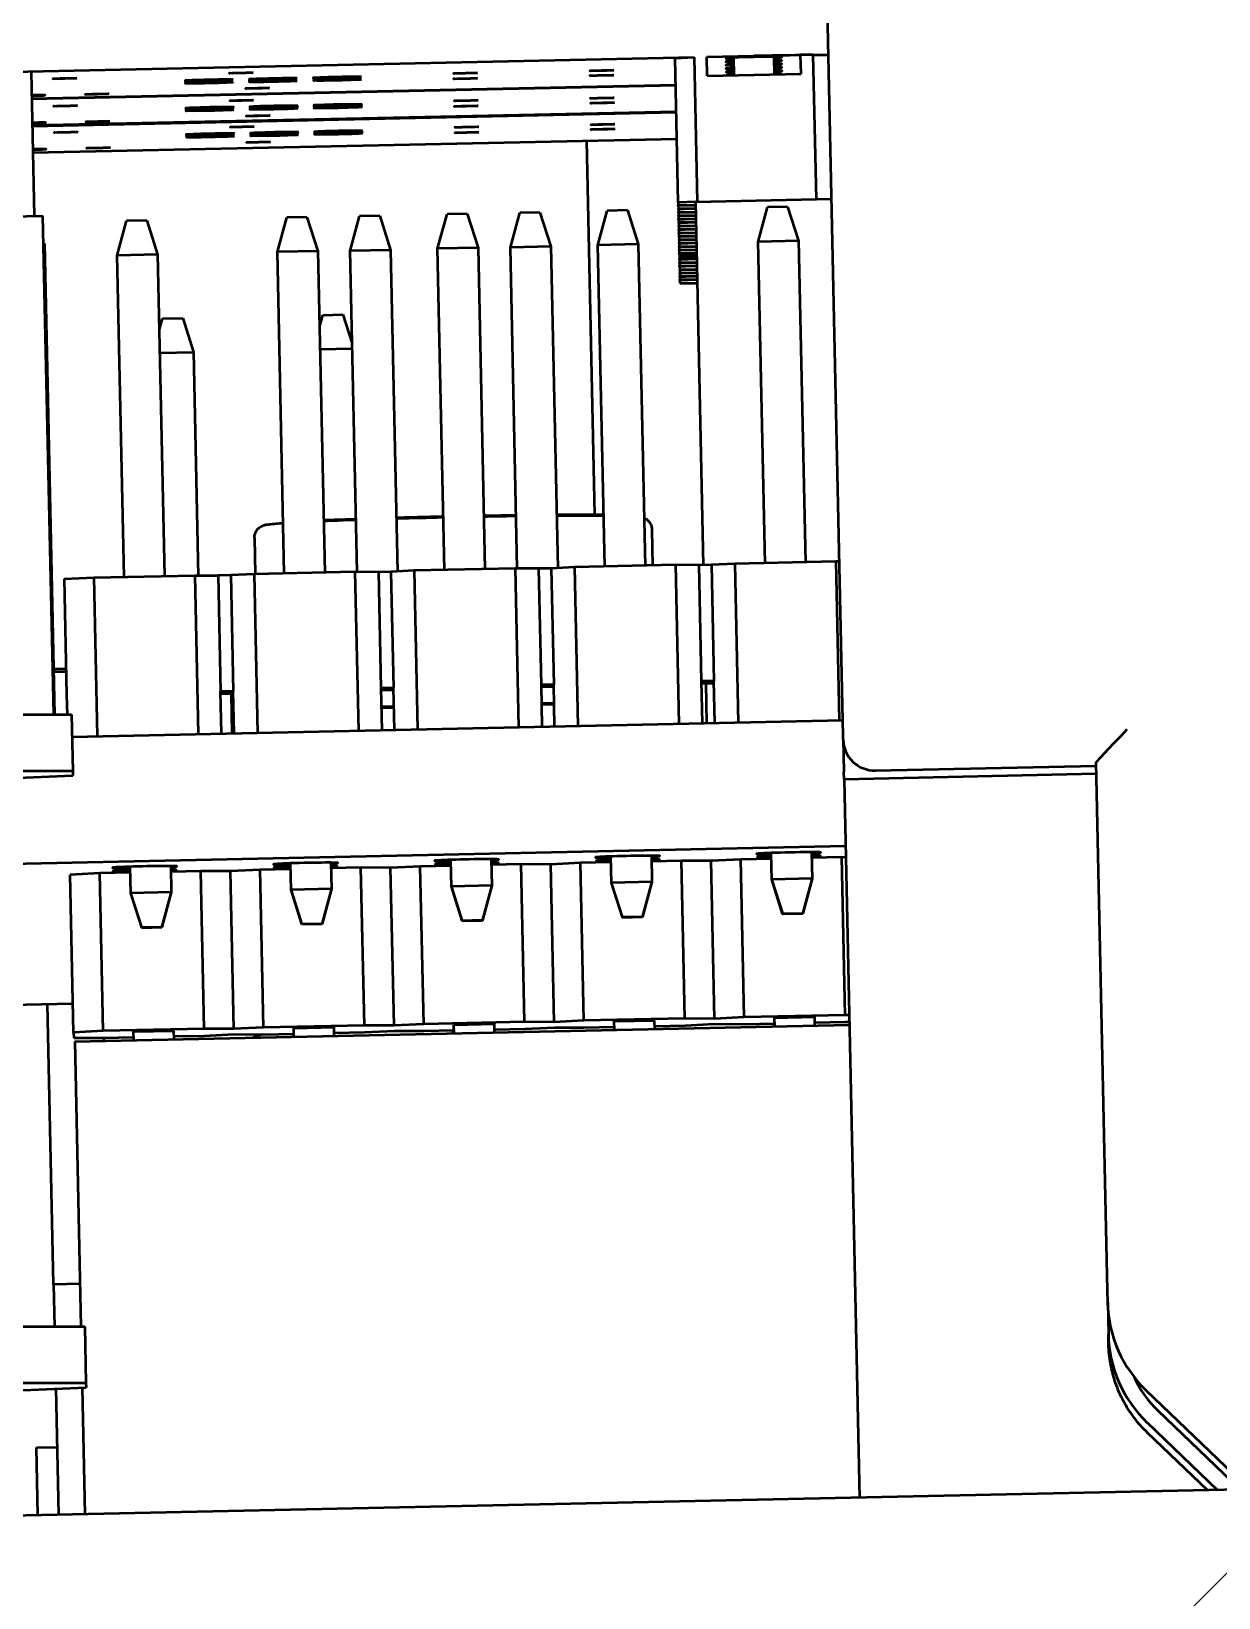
# Model space of a CAD drawing. Header units: millimetres. Extents: x 0 to 2625, y 0 to 1856.
# Drawn here: x 1554.47 to 1573.29, y 1292.39 to 1317.21 of the extents above; entities that cross this region are included whole.
import ezdxf

# ---------------------------------------------------------------- set-up
doc = ezdxf.new("R2010")
doc.units = ezdxf.units.MM
doc.header["$LTSCALE"] = 6.25
for name, color, linetype, lineweight in [('Hatch (ISO)', 7, 'Continuous', 18), ('Symbol (ISO)', 7, 'Continuous', 25), ('Visible (ISO)', 7, 'Continuous', 50)]:
    doc.layers.add(name, color=color, linetype=linetype, lineweight=lineweight)
doc.styles.add('Note Text (ISO)', font='tahoma.ttf')
doc.dimstyles.new('Default - Method 1b (ISO)$7', dxfattribs={"dimscale": 6.25, "dimtxt": 3.5, "dimasz": 2.5, "dimexe": 3.175, "dimexo": 0, "dimgap": 0.762, "dimtad": 1, "dimtoh": 1, "dimrnd": 1e-08, "dimtxsty": 'Note Text (ISO)', "dimcen": 0.09, "dimdle": 10, "dimclrd": 256, "dimclre": 256, "dimclrt": 256, "dimazin": 2, "dimtfac": 1, "dimtmove": 0, "dimatfit": 3, "dimfxl": 1, "dimtolj": 1, "dimlwd": -1, "dimlwe": -1, "dimarcsym": 0})

msp = doc.modelspace()

# ---------------------------------------------------------------- hatches: boundary and pattern name
at = {"layer": 'Hatch (ISO)'}
h = msp.add_hatch(dxfattribs=at)
h.set_pattern_fill('ANSI31', color=256, scale=158.75, style=0)
h.set_pattern_definition([(45, (0, 0), (-14.03165, 14.03165), [])])
h.paths.add_polyline_path([(2169.17, 1286.87), (2168.741, 1306.87), (1528.888, 1293.147), (1529.317, 1273.147)])

# ---------------------------------------------------------------- linework, layer by layer
at = {"layer": 'Visible (ISO)'}
for p, q in [((1567.337, 1306.041), (1567.016, 1321.034)), ((1554.168, 1316.567), (1564.976, 1316.799)), ((1564.676, 1316.786), (1564.976, 1316.799)), ((1564.725, 1314.497), (1564.676, 1316.786)), ((1564.976, 1316.799), (1565.025, 1314.51)), ((1565.176, 1316.803), (1565.921, 1316.819)), ((1565.182, 1316.503), (1565.176, 1316.803)), ((1565.601, 1316.792), (1565.607, 1316.512)), ((1565.601, 1316.792), (1565.613, 1316.792)), ((1566.229, 1316.805), (1566.241, 1316.805)), ((1566.241, 1316.805), (1566.247, 1316.526)), ((1566.865, 1316.839), (1566.665, 1316.835)), ((1566.672, 1316.535), (1566.665, 1316.835)), ((1566.914, 1314.55), (1566.865, 1316.839)), ((1566.865, 1316.839), (1567.106, 1316.839)), ((1554.468, 1316.567), (1554.517, 1314.284)), ((1565.182, 1316.503), (1566.672, 1316.535)), ((1554.477, 1316.138), (1564.685, 1316.356)), ((1564.685, 1316.356), (1554.477, 1316.138)), ((1554.486, 1315.72), (1564.694, 1315.939)), ((1564.694, 1315.921), (1554.487, 1315.702)), ((1564.703, 1315.503), (1554.496, 1315.284)), ((1563.27, 1315.472), (1563.397, 1309.549)), ((1565.002, 1314.509), (1564.725, 1314.497)), ((1564.725, 1314.497), (1564.726, 1314.455)), ((1565.002, 1314.509), (1567.155, 1314.556)), ((1565.126, 1308.753), (1565.002, 1314.509)), ((1552.153, 1314.233), (1554.652, 1314.287)), ((1554.652, 1314.287), (1554.822, 1306.384)), ((1558.373, 1313.713), (1558.521, 1314.258)), ((1558.841, 1314.265), (1558.521, 1314.258)), ((1558.841, 1314.265), (1559.013, 1313.726)), ((1559.526, 1313.73), (1559.674, 1314.28)), ((1559.994, 1314.287), (1559.674, 1314.28)), ((1559.994, 1314.287), (1560.165, 1313.744)), ((1560.912, 1313.767), (1561.061, 1314.313)), ((1561.38, 1314.32), (1561.061, 1314.313)), ((1561.38, 1314.32), (1561.552, 1313.781)), ((1562.065, 1313.785), (1562.213, 1314.335)), ((1562.533, 1314.341), (1562.213, 1314.335)), ((1562.533, 1314.341), (1562.705, 1313.798)), ((1563.452, 1313.822), (1563.6, 1314.367)), ((1563.92, 1314.374), (1563.6, 1314.367)), ((1563.92, 1314.374), (1564.091, 1313.835)), ((1564.726, 1314.442), (1564.726, 1314.455)), ((1564.726, 1314.455), (1565.004, 1314.455)), ((1565.004, 1314.454), (1564.726, 1314.442)), ((1564.726, 1314.442), (1564.727, 1314.401)), ((1564.727, 1314.388), (1564.727, 1314.401)), ((1564.727, 1314.401), (1565.005, 1314.401)), ((1565.005, 1314.4), (1564.727, 1314.388)), ((1564.727, 1314.388), (1564.728, 1314.346)), ((1564.729, 1314.333), (1564.728, 1314.346)), ((1564.728, 1314.346), (1565.006, 1314.346)), ((1565.006, 1314.345), (1564.729, 1314.333)), ((1564.729, 1314.333), (1564.729, 1314.292)), ((1564.73, 1314.279), (1564.729, 1314.292)), ((1564.729, 1314.292), (1565.007, 1314.292)), ((1565.007, 1314.291), (1564.73, 1314.279)), ((1564.73, 1314.279), (1564.731, 1314.237)), ((1565.991, 1313.876), (1566.139, 1314.422)), ((1566.459, 1314.428), (1566.139, 1314.422)), ((1566.459, 1314.428), (1566.631, 1313.89)), ((1555.833, 1313.658), (1555.982, 1314.204)), ((1556.302, 1314.211), (1555.982, 1314.204)), ((1556.302, 1314.211), (1556.473, 1313.672)), ((1564.731, 1314.224), (1564.731, 1314.237)), ((1564.731, 1314.237), (1565.008, 1314.237)), ((1565.008, 1314.236), (1564.731, 1314.224)), ((1564.731, 1314.224), (1564.732, 1314.183)), ((1564.732, 1314.17), (1564.732, 1314.183)), ((1564.732, 1314.183), (1565.009, 1314.183)), ((1565.009, 1314.182), (1564.732, 1314.17)), ((1564.732, 1314.17), (1564.733, 1314.128)), ((1564.733, 1314.116), (1564.733, 1314.128)), ((1564.733, 1314.128), (1565.011, 1314.128)), ((1565.011, 1314.127), (1564.733, 1314.116)), ((1564.733, 1314.116), (1564.734, 1314.074)), ((1564.734, 1314.061), (1564.734, 1314.074)), ((1564.734, 1314.074), (1565.012, 1314.074)), ((1565.012, 1314.073), (1564.734, 1314.061)), ((1564.734, 1314.061), (1564.735, 1314.019)), ((1564.736, 1314.007), (1564.735, 1314.019)), ((1564.735, 1314.019), (1565.013, 1314.019)), ((1565.013, 1314.019), (1564.736, 1314.007)), ((1564.736, 1314.007), (1564.736, 1313.965)), ((1554.662, 1313.849), (1554.682, 1313.85)), ((1554.682, 1313.85), (1554.842, 1306.384)), ((1560.165, 1313.744), (1559.526, 1313.73)), ((1560.165, 1313.744), (1560.275, 1308.651)), ((1561.552, 1313.781), (1560.912, 1313.767)), ((1561.021, 1308.675), (1560.912, 1313.767)), ((1561.552, 1313.781), (1561.661, 1308.689)), ((1562.705, 1313.798), (1562.065, 1313.785)), ((1562.174, 1308.699), (1562.065, 1313.785)), ((1562.705, 1313.798), (1562.814, 1308.706)), ((1564.091, 1313.835), (1563.452, 1313.822)), ((1563.561, 1308.73), (1563.452, 1313.822)), ((1564.091, 1313.835), (1564.201, 1308.743)), ((1564.737, 1313.952), (1564.736, 1313.965)), ((1564.736, 1313.965), (1565.014, 1313.965)), ((1565.014, 1313.964), (1564.737, 1313.952)), ((1564.737, 1313.952), (1564.738, 1313.911)), ((1564.738, 1313.898), (1564.738, 1313.911)), ((1564.738, 1313.911), (1565.015, 1313.911)), ((1565.015, 1313.91), (1564.738, 1313.898)), ((1564.738, 1313.898), (1564.739, 1313.856)), ((1564.739, 1313.843), (1564.739, 1313.856)), ((1564.739, 1313.856), (1565.016, 1313.856)), ((1565.016, 1313.855), (1564.739, 1313.843)), ((1564.739, 1313.843), (1564.74, 1313.802)), ((1564.74, 1313.789), (1564.74, 1313.802)), ((1564.74, 1313.802), (1565.018, 1313.802)), ((1565.018, 1313.801), (1564.74, 1313.789)), ((1564.74, 1313.789), (1564.741, 1313.747)), ((1564.741, 1313.734), (1564.741, 1313.747)), ((1564.741, 1313.747), (1565.019, 1313.747)), ((1565.019, 1313.746), (1564.741, 1313.734)), ((1566.631, 1313.89), (1565.991, 1313.876)), ((1566.1, 1308.784), (1565.991, 1313.876)), ((1566.631, 1313.89), (1566.74, 1308.798)), ((1556.473, 1313.672), (1555.833, 1313.658)), ((1555.943, 1308.566), (1555.833, 1313.658)), ((1556.473, 1313.672), (1556.582, 1308.58)), ((1559.013, 1313.726), (1558.373, 1313.713)), ((1558.482, 1308.621), (1558.373, 1313.713)), ((1559.013, 1313.726), (1559.122, 1308.634)), ((1559.635, 1308.645), (1559.526, 1313.73)), ((1564.741, 1313.734), (1564.742, 1313.693)), ((1564.743, 1313.68), (1564.742, 1313.693)), ((1564.742, 1313.693), (1565.02, 1313.693)), ((1565.02, 1313.692), (1564.743, 1313.68)), ((1564.743, 1313.68), (1564.743, 1313.638)), ((1565.021, 1313.655), (1564.743, 1313.643)), ((1564.743, 1313.643), (1564.744, 1313.602)), ((1564.743, 1313.638), (1565.021, 1313.638)), ((1564.744, 1313.589), (1564.744, 1313.602)), ((1564.744, 1313.602), (1565.022, 1313.602)), ((1565.022, 1313.601), (1564.744, 1313.589)), ((1564.744, 1313.589), (1564.745, 1313.547)), ((1564.746, 1313.534), (1564.745, 1313.547)), ((1564.745, 1313.547), (1565.023, 1313.547)), ((1565.023, 1313.546), (1564.746, 1313.534)), ((1564.746, 1313.534), (1564.747, 1313.493)), ((1564.747, 1313.48), (1564.747, 1313.493)), ((1564.747, 1313.493), (1565.024, 1313.493)), ((1565.024, 1313.492), (1564.747, 1313.48)), ((1564.747, 1313.48), (1564.748, 1313.438)), ((1564.748, 1313.425), (1564.748, 1313.438)), ((1564.748, 1313.438), (1565.025, 1313.438)), ((1565.025, 1313.437), (1564.748, 1313.425)), ((1564.748, 1313.425), (1564.749, 1313.384)), ((1564.749, 1313.371), (1564.749, 1313.384)), ((1564.749, 1313.384), (1565.027, 1313.384)), ((1565.027, 1313.383), (1564.749, 1313.371)), ((1564.749, 1313.371), (1564.75, 1313.329)), ((1564.75, 1313.316), (1564.75, 1313.329)), ((1564.75, 1313.329), (1565.028, 1313.329)), ((1565.028, 1313.328), (1564.75, 1313.316)), ((1564.75, 1313.316), (1564.751, 1313.275)), ((1564.752, 1313.262), (1564.751, 1313.275)), ((1564.751, 1313.275), (1565.029, 1313.275)), ((1565.029, 1313.274), (1564.752, 1313.262)), ((1564.752, 1313.262), (1564.752, 1313.22)), ((1564.752, 1313.22), (1565.03, 1313.22)), ((1556.499, 1312.468), (1556.551, 1312.66)), ((1556.551, 1312.66), (1556.871, 1312.666)), ((1556.871, 1312.666), (1557.043, 1312.128)), ((1559.038, 1312.522), (1559.091, 1312.714)), ((1559.091, 1312.714), (1559.411, 1312.721)), ((1559.411, 1312.721), (1559.557, 1312.261)), ((1556.507, 1312.116), (1557.043, 1312.128)), ((1557.043, 1312.128), (1557.119, 1308.59)), ((1559.046, 1312.171), (1559.559, 1312.182)), ((1561.915, 1309.538), (1561.643, 1309.533)), ((1562.156, 1309.541), (1561.915, 1309.538)), ((1561.915, 1309.538), (1561.915, 1309.528)), ((1563.238, 1309.55), (1562.796, 1309.548)), ((1563.238, 1309.55), (1563.238, 1309.54)), ((1563.543, 1309.548), (1563.238, 1309.55)), ((1559.617, 1309.482), (1559.104, 1309.463)), ((1559.104, 1309.453), (1559.328, 1309.461)), ((1560.389, 1309.505), (1560.256, 1309.501)), ((1561.003, 1309.52), (1560.389, 1309.505)), ((1560.389, 1309.505), (1560.389, 1309.495)), ((1564.307, 1309.318), (1564.319, 1308.746)), ((1558.008, 1309.183), (1558.021, 1308.611)), ((1567.22, 1308.808), (1565.62, 1308.774)), ((1567.278, 1308.808), (1567.22, 1308.808)), ((1567.22, 1308.808), (1567.274, 1306.295)), ((1554.993, 1308.535), (1555.463, 1308.556)), ((1554.993, 1308.535), (1555.032, 1306.696)), ((1555.463, 1308.556), (1557.062, 1308.59)), ((1555.463, 1308.556), (1555.517, 1306.043)), ((1557.062, 1308.59), (1557.116, 1306.077)), ((1557.062, 1308.59), (1557.432, 1308.588)), ((1557.632, 1308.592), (1557.432, 1308.588)), ((1557.432, 1308.588), (1557.472, 1306.748)), ((1558.002, 1308.61), (1557.632, 1308.592)), ((1557.632, 1308.592), (1557.672, 1306.753)), ((1559.602, 1308.645), (1558.002, 1308.61)), ((1558.002, 1308.61), (1558.056, 1306.097)), ((1559.972, 1308.642), (1559.602, 1308.645)), ((1559.602, 1308.645), (1559.656, 1306.131)), ((1560.172, 1308.646), (1559.972, 1308.642)), ((1559.972, 1308.642), (1560.011, 1306.803)), ((1560.542, 1308.665), (1560.172, 1308.646)), ((1560.172, 1308.646), (1560.211, 1306.807)), ((1562.141, 1308.699), (1560.542, 1308.665)), ((1560.542, 1308.665), (1560.595, 1306.152)), ((1562.141, 1308.699), (1562.195, 1306.186)), ((1562.511, 1308.696), (1562.141, 1308.699)), ((1562.711, 1308.701), (1562.511, 1308.696)), ((1562.511, 1308.696), (1562.551, 1306.857)), ((1563.081, 1308.719), (1562.711, 1308.701)), ((1562.711, 1308.701), (1562.751, 1306.862)), ((1564.681, 1308.754), (1563.081, 1308.719)), ((1563.081, 1308.719), (1563.135, 1306.206)), ((1565.051, 1308.751), (1564.681, 1308.754)), ((1564.681, 1308.754), (1564.734, 1306.24)), ((1565.251, 1308.755), (1565.051, 1308.751)), ((1565.051, 1308.751), (1565.09, 1306.912)), ((1565.62, 1308.774), (1565.251, 1308.755)), ((1565.251, 1308.755), (1565.29, 1306.916)), ((1565.62, 1308.774), (1565.674, 1306.26)), ((1554.826, 1307.109), (1555.023, 1307.114)), ((1554.827, 1307.065), (1555.024, 1307.069)), ((2168.741, 1306.87), (1528.888, 1293.147)), ((1560.211, 1306.807), (1560.011, 1306.803)), ((1560.011, 1306.803), (1560.026, 1306.139)), ((1560.226, 1306.144), (1560.211, 1306.807)), ((1562.751, 1306.862), (1562.551, 1306.857)), ((1562.551, 1306.857), (1562.565, 1306.194)), ((1562.551, 1306.825), (1562.751, 1306.829)), ((1562.765, 1306.198), (1562.751, 1306.862)), ((1565.29, 1306.916), (1565.09, 1306.912)), ((1565.09, 1306.912), (1565.104, 1306.248)), ((1565.091, 1306.88), (1565.291, 1306.884)), ((1565.18, 1306.25), (1565.166, 1306.881)), ((1565.304, 1306.253), (1565.29, 1306.916)), ((1555.032, 1306.696), (1555.039, 1306.384)), ((1557.672, 1306.753), (1557.472, 1306.748)), ((1557.486, 1306.085), (1557.472, 1306.748)), ((1557.473, 1306.716), (1557.673, 1306.72)), ((1557.639, 1306.72), (1557.652, 1306.088)), ((1557.686, 1306.089), (1557.672, 1306.753)), ((1560.012, 1306.771), (1560.212, 1306.775)), ((1562.557, 1306.566), (1562.757, 1306.57)), ((1562.557, 1306.545), (1562.757, 1306.55)), ((1554.11, 1306.384), (1555.11, 1306.384)), ((1555.11, 1306.384), (1555.13, 1305.485)), ((1560.018, 1306.511), (1560.218, 1306.516)), ((1560.018, 1306.491), (1560.218, 1306.495)), ((1555.118, 1306.034), (1567.332, 1306.296)), ((1567.339, 1305.987), (1567.337, 1306.041)), ((1567.339, 1305.987), (1567.35, 1305.476)), ((1567.849, 1305.498), (1571.348, 1305.573)), ((1571.527, 1297.259), (1571.347, 1305.627)), ((1555.13, 1305.485), (1554.129, 1305.485)), ((1554.132, 1305.377), (1555.131, 1305.42)), ((1555.13, 1305.485), (1555.131, 1305.42)), ((1567.352, 1305.359), (1567.35, 1305.476)), ((1571.351, 1305.444), (1567.352, 1305.358)), ((1567.352, 1305.359), (1567.352, 1305.358)), ((1567.352, 1305.358), (1567.596, 1293.977)), ((1567.375, 1304.297), (1545.163, 1303.821)), ((1561.129, 1303.663), (1561.12, 1304.082)), ((1561.76, 1304.094), (1561.74, 1304.094)), ((1561.76, 1304.094), (1561.769, 1303.677)), ((1563.656, 1304.044), (1563.655, 1304.082)), ((1563.668, 1303.718), (1563.659, 1304.137)), ((1564.299, 1304.149), (1564.292, 1304.148)), ((1564.299, 1304.149), (1564.308, 1303.732)), ((1564.776, 1304.068), (1564.301, 1304.058)), ((1564.83, 1301.569), (1564.776, 1304.068)), ((1565.246, 1304.065), (1564.776, 1304.068)), ((1565.716, 1304.088), (1565.246, 1304.065)), ((1565.3, 1301.566), (1565.246, 1304.065)), ((1566.201, 1304.099), (1565.716, 1304.088)), ((1565.769, 1301.589), (1565.716, 1304.088)), ((1566.196, 1304.099), (1566.195, 1304.136)), ((1566.208, 1303.772), (1566.199, 1304.191)), ((1566.839, 1304.203), (1566.848, 1303.786)), ((1567.315, 1304.123), (1566.841, 1304.112)), ((1567.369, 1301.624), (1567.315, 1304.123)), ((1567.379, 1304.122), (1567.315, 1304.123)), ((1555.558, 1303.87), (1555.088, 1303.847)), ((1555.142, 1301.349), (1555.088, 1303.847)), ((1556.043, 1303.881), (1555.558, 1303.87)), ((1555.612, 1301.372), (1555.558, 1303.87)), ((1556.038, 1303.881), (1556.037, 1303.919)), ((1556.05, 1303.554), (1556.041, 1303.974)), ((1556.681, 1303.985), (1556.637, 1303.984)), ((1556.681, 1303.985), (1556.69, 1303.568)), ((1557.158, 1303.905), (1556.683, 1303.894)), ((1557.628, 1303.902), (1557.158, 1303.905)), ((1557.211, 1301.406), (1557.158, 1303.905)), ((1558.097, 1303.925), (1557.628, 1303.902)), ((1557.681, 1301.403), (1557.628, 1303.902)), ((1558.582, 1303.935), (1558.097, 1303.925)), ((1558.151, 1301.426), (1558.097, 1303.925)), ((1558.577, 1303.935), (1558.577, 1303.973)), ((1558.589, 1303.609), (1558.58, 1304.028)), ((1559.22, 1304.04), (1559.188, 1304.039)), ((1559.22, 1304.04), (1559.229, 1303.623)), ((1559.697, 1303.959), (1559.222, 1303.949)), ((1559.751, 1301.46), (1559.697, 1303.959)), ((1560.167, 1303.956), (1559.697, 1303.959)), ((1560.637, 1303.979), (1560.167, 1303.956)), ((1560.221, 1301.458), (1560.167, 1303.956)), ((1561.122, 1303.99), (1560.637, 1303.979)), ((1560.691, 1301.48), (1560.637, 1303.979)), ((1561.117, 1303.99), (1561.116, 1304.027)), ((1562.237, 1304.014), (1561.762, 1304.003)), ((1562.29, 1301.515), (1562.237, 1304.014)), ((1562.707, 1304.011), (1562.237, 1304.014)), ((1563.176, 1304.034), (1562.707, 1304.011)), ((1562.76, 1301.512), (1562.707, 1304.011)), ((1563.661, 1304.044), (1563.176, 1304.034)), ((1563.23, 1301.535), (1563.176, 1304.034)), ((1556.69, 1303.568), (1556.05, 1303.554)), ((1556.69, 1303.568), (1556.542, 1303.016)), ((1556.69, 1303.568), (1556.69, 1303.554)), ((1559.229, 1303.623), (1558.589, 1303.609)), ((1558.589, 1303.609), (1558.59, 1303.595)), ((1558.761, 1303.063), (1558.589, 1303.609)), ((1558.59, 1303.595), (1558.761, 1303.056)), ((1559.229, 1303.623), (1559.081, 1303.07)), ((1559.081, 1303.063), (1559.23, 1303.609)), ((1559.229, 1303.623), (1559.23, 1303.609)), ((1561.769, 1303.677), (1561.129, 1303.663)), ((1561.129, 1303.663), (1561.129, 1303.65)), ((1561.301, 1303.118), (1561.129, 1303.663)), ((1561.129, 1303.65), (1561.301, 1303.111)), ((1561.769, 1303.677), (1561.621, 1303.125)), ((1561.621, 1303.118), (1561.769, 1303.663)), ((1561.769, 1303.677), (1561.769, 1303.663)), ((1564.308, 1303.732), (1563.668, 1303.718)), ((1563.668, 1303.718), (1563.669, 1303.704)), ((1563.84, 1303.172), (1563.668, 1303.718)), ((1563.669, 1303.704), (1563.84, 1303.165)), ((1564.308, 1303.732), (1564.16, 1303.179)), ((1564.16, 1303.172), (1564.308, 1303.718)), ((1564.308, 1303.732), (1564.308, 1303.718)), ((1566.848, 1303.786), (1566.208, 1303.772)), ((1566.208, 1303.772), (1566.208, 1303.759)), ((1566.379, 1303.227), (1566.208, 1303.772)), ((1566.208, 1303.759), (1566.38, 1303.22)), ((1566.848, 1303.786), (1566.699, 1303.234)), ((1566.7, 1303.227), (1566.848, 1303.772)), ((1566.848, 1303.786), (1566.848, 1303.772)), ((1556.05, 1303.554), (1556.05, 1303.541)), ((1556.222, 1303.009), (1556.05, 1303.554)), ((1556.05, 1303.541), (1556.222, 1303.002)), ((1556.542, 1303.009), (1556.69, 1303.554)), ((1561.621, 1303.125), (1561.301, 1303.118)), ((1561.621, 1303.118), (1561.301, 1303.111)), ((1561.301, 1303.118), (1561.301, 1303.111)), ((1561.621, 1303.125), (1561.621, 1303.118)), ((1564.16, 1303.179), (1563.84, 1303.172)), ((1564.16, 1303.172), (1563.84, 1303.165)), ((1563.84, 1303.172), (1563.84, 1303.165)), ((1564.16, 1303.179), (1564.16, 1303.172)), ((1566.699, 1303.234), (1566.379, 1303.227)), ((1566.379, 1303.227), (1566.38, 1303.22)), ((1566.7, 1303.227), (1566.38, 1303.22)), ((1566.699, 1303.234), (1566.7, 1303.227)), ((1556.542, 1303.016), (1556.222, 1303.009)), ((1556.542, 1303.009), (1556.222, 1303.002)), ((1556.222, 1303.009), (1556.222, 1303.002)), ((1556.542, 1303.016), (1556.542, 1303.009)), ((1559.081, 1303.07), (1558.761, 1303.063)), ((1558.761, 1303.063), (1558.761, 1303.056)), ((1559.081, 1303.063), (1558.761, 1303.056)), ((1559.081, 1303.07), (1559.081, 1303.063)), ((1553.857, 1301.78), (1555.132, 1301.807)), ((1554.824, 1297.357), (1554.729, 1301.798)), ((1565.769, 1301.589), (1565.3, 1301.566)), ((1567.369, 1301.624), (1565.769, 1301.589)), ((1566.25, 1301.579), (1566.89, 1301.593)), ((1566.892, 1301.456), (1566.89, 1301.593)), ((1567.432, 1301.623), (1567.369, 1301.624)), ((1555.612, 1301.372), (1555.142, 1301.349)), ((1555.142, 1301.349), (1555.144, 1301.265)), ((1555.163, 1301.204), (1567.436, 1301.467)), ((1557.211, 1301.406), (1555.612, 1301.372)), ((1556.092, 1301.361), (1556.732, 1301.375)), ((1556.095, 1301.224), (1556.092, 1301.361)), ((1556.735, 1301.238), (1556.732, 1301.375)), ((1557.681, 1301.403), (1557.211, 1301.406)), ((1558.151, 1301.426), (1557.681, 1301.403)), ((1559.751, 1301.46), (1558.151, 1301.426)), ((1558.631, 1301.416), (1559.271, 1301.43)), ((1558.634, 1301.279), (1558.631, 1301.416)), ((1559.274, 1301.292), (1559.271, 1301.43)), ((1559.273, 1301.341), (1559.753, 1301.351)), ((1560.221, 1301.458), (1559.751, 1301.46)), ((1559.753, 1301.351), (1560.223, 1301.374)), ((1560.691, 1301.48), (1560.221, 1301.458)), ((1560.223, 1301.374), (1560.693, 1301.372)), ((1562.29, 1301.515), (1560.691, 1301.48)), ((1560.693, 1301.372), (1561.173, 1301.382)), ((1561.152, 1301.381), (1561.153, 1301.333)), ((1561.16, 1301.333), (1561.16, 1301.382)), ((1561.171, 1301.47), (1561.811, 1301.484)), ((1561.174, 1301.333), (1561.171, 1301.47)), ((1561.814, 1301.347), (1561.811, 1301.484)), ((1561.813, 1301.396), (1562.292, 1301.406)), ((1562.76, 1301.512), (1562.29, 1301.515)), ((1562.292, 1301.406), (1562.762, 1301.429)), ((1563.23, 1301.535), (1562.76, 1301.512)), ((1562.762, 1301.429), (1563.232, 1301.426)), ((1564.83, 1301.569), (1563.23, 1301.535)), ((1563.232, 1301.426), (1563.712, 1301.436)), ((1563.71, 1301.525), (1564.35, 1301.539)), ((1563.713, 1301.387), (1563.71, 1301.525)), ((1564.353, 1301.401), (1564.35, 1301.539)), ((1564.352, 1301.45), (1564.832, 1301.46)), ((1565.3, 1301.566), (1564.83, 1301.569)), ((1564.832, 1301.46), (1565.302, 1301.483)), ((1565.302, 1301.483), (1565.772, 1301.48)), ((1565.772, 1301.48), (1566.252, 1301.491)), ((1566.253, 1301.442), (1566.25, 1301.579)), ((1566.891, 1301.504), (1567.371, 1301.515)), ((1567.371, 1301.515), (1567.434, 1301.518)), ((1555.144, 1301.265), (1555.614, 1301.263)), ((1555.163, 1301.204), (1555.259, 1296.689)), ((1555.614, 1301.263), (1556.094, 1301.273)), ((1555.629, 1301.214), (1555.628, 1301.263)), ((1556.734, 1301.287), (1557.214, 1301.297)), ((1557.214, 1301.297), (1557.683, 1301.32)), ((1557.683, 1301.32), (1558.153, 1301.317)), ((1558.153, 1301.317), (1558.633, 1301.327)), ((1555.245, 1297.366), (1554.824, 1297.357)), ((1554.824, 1297.357), (1554.839, 1296.689)), ((1571.531, 1297.071), (1571.527, 1297.259)), ((1571.531, 1297.071), (1571.542, 1296.567)), ((1554.318, 1296.689), (1555.318, 1296.689)), ((1555.318, 1296.689), (1555.338, 1295.79)), ((1571.545, 1296.408), (1571.542, 1296.567)), ((1555.338, 1295.79), (1554.337, 1295.79)), ((1554.34, 1295.682), (1555.339, 1295.725)), ((1554.86, 1295.705), (1554.903, 1293.705)), ((1555.28, 1295.723), (1555.323, 1293.714)), ((1555.338, 1295.79), (1555.339, 1295.725)), ((1573.776, 1294.109), (1572.147, 1295.67)), ((1572.158, 1295.166), (1573.272, 1294.099)), ((1573.631, 1294.106), (1572.33, 1295.352)), ((1573.113, 1294.095), (1572.161, 1295.007)), ((1554.552, 1294.773), (1554.88, 1294.78)), ((1554.575, 1293.698), (1554.552, 1294.773))]:
    msp.add_line(p, q, dxfattribs=at)
for centre, major_axis, ratio, start_param, end_param in [((1565.921, 1316.792), (-0.444, -0.01), 0.021443, 5.516062, 7.050309), ((1565.922, 1316.737), (-0.444, -0.01), 0.021443, 5.516062, 7.050309), ((1565.921, 1316.792), (0.444, 0.01), 0.021443, 0.803673, 2.33792), ((1565.921, 1316.792), (1.27, 0.027), 0.021443, 0.943925, 1.570796), ((1565.921, 1316.792), (0.444, 0.01), 0.021443, 5.516062, 7.050309), ((1565.922, 1316.737), (0.444, 0.01), 0.021443, 5.516062, 7.050309), ((1565.923, 1316.683), (-0.444, -0.01), 0.021443, 5.516062, 7.050309), ((1565.925, 1316.628), (-0.444, -0.01), 0.021443, 5.516062, 7.050309), ((1565.926, 1316.574), (-0.444, -0.01), 0.021443, 5.516062, 7.050309), ((1565.927, 1316.519), (-0.444, -0.01), 0.021443, 5.516062, 6.322567), ((1565.923, 1316.683), (0.444, 0.01), 0.021443, 5.516062, 7.050309), ((1565.925, 1316.628), (0.444, 0.01), 0.021443, 5.516062, 7.050309), ((1565.926, 1316.574), (0.444, 0.01), 0.021443, 5.516062, 7.050309), ((1565.927, 1316.519), (0.444, 0.01), 0.021443, 6.243803, 7.050309), ((1554.501, 1316.193), (0.19, 0.004), 0.021443, 4.580776, 7.985595), ((1554.511, 1315.757), (0.19, 0.004), 0.021443, 4.580776, 7.985595), ((1554.52, 1315.339), (0.19, 0.004), 0.021443, 4.580776, 7.985595), ((1571.836, 1306.137), (-0.489, -0.511), 0.010723, 4.701667, 6.272463), ((1567.839, 1305.998), (-0.5, -0.011), 0.99977, 0, 1.570796), ((1561.371, 1304.078), (-0.51, -0.011), 0.021443, 3.902656, 7.340386), ((1561.371, 1304.078), (0.51, 0.011), 0.021443, 5.579403, 6.986967), ((1563.923, 1304.133), (-0.51, -0.011), 0.021443, 3.902656, 7.312225), ((1563.924, 1304.078), (-0.502, -0.011), 0.021443, 5.263804, 7.290621), ((1563.923, 1304.133), (0.51, 0.011), 0.021443, 5.542595, 7.023776), ((1563.924, 1304.078), (0.502, 0.011), 0.021443, 5.560271, 7.006099), ((1566.475, 1304.188), (0.51, 0.011), 0.021443, 5.507213, 10.425171), ((1566.476, 1304.133), (-0.502, -0.011), 0.021443, 5.293092, 7.261105), ((1566.476, 1304.133), (0.502, 0.011), 0.021443, 5.523658, 7.042712), ((1556.267, 1303.969), (-0.51, -0.011), 0.021443, 3.902656, 7.395427), ((1556.268, 1303.914), (-0.502, -0.011), 0.021443, 5.178858, 7.37613), ((1556.267, 1303.969), (0.51, 0.011), 0.021443, 5.658351, 6.90802), ((1556.268, 1303.914), (0.502, 0.011), 0.021443, 5.680892, 6.885479), ((1558.819, 1304.023), (-0.51, -0.011), 0.021443, 3.902656, 7.368107), ((1558.82, 1303.969), (-0.502, -0.011), 0.021443, 5.206733, 7.348085), ((1558.819, 1304.023), (0.51, 0.011), 0.021443, 5.617883, 6.948488), ((1558.82, 1303.969), (0.502, 0.011), 0.021443, 5.638551, 6.92782), ((1561.372, 1304.023), (-0.502, -0.011), 0.021443, 5.235034, 7.319598), ((1561.372, 1304.023), (0.502, 0.011), 0.021443, 5.598472, 6.967899), ((1559.395, 1297.455), (-4.063, -0.087), 0.99977, 5.006651, 5.046011), ((1573.53, 1297.114), (-2, -0.043), 0.99977, 0, 0.785398), ((1573.541, 1296.61), (-2, -0.043), 0.99977, 0, 0.785398), ((1573.541, 1296.616), (-1.75, -0.038), 0.99977, 0.40572, 0.785398)]:
    msp.add_ellipse(centre, major_axis=major_axis, ratio=ratio, start_param=start_param, end_param=end_param, dxfattribs=at)
for centre, major_axis in [((1557.796, 1316.549), (0.19, 0.004)), ((1558.306, 1316.459), (0.381, 0.008)), ((1559.322, 1316.481), (0.381, 0.008)), ((1559.323, 1316.459), (0.381, 0.008)), ((1561.353, 1316.546), (0.19, 0.004)), ((1563.512, 1316.587), (0.19, 0.004)), ((1563.514, 1316.511), (0.19, 0.004)), ((1555.004, 1316.462), (0.19, 0.004)), ((1557.291, 1316.438), (0.381, 0.008)), ((1557.291, 1316.416), (0.381, 0.008)), ((1557.292, 1316.394), (0.381, 0.008)), ((1558.056, 1316.307), (0.19, 0.004)), ((1558.307, 1316.438), (0.381, 0.008)), ((1558.307, 1316.416), (0.381, 0.008)), ((1559.323, 1316.438), (0.381, 0.008)), ((1561.355, 1316.459), (0.19, 0.004)), ((1555.013, 1316.026), (0.19, 0.004)), ((1555.517, 1316.214), (0.19, 0.004)), ((1557.3, 1316.002), (0.381, 0.008)), ((1557.301, 1315.98), (0.381, 0.008)), ((1557.806, 1316.114), (0.19, 0.004)), ((1558.316, 1316.024), (0.381, 0.008)), ((1558.316, 1316.002), (0.381, 0.008)), ((1558.317, 1315.98), (0.381, 0.008)), ((1559.332, 1316.046), (0.381, 0.008)), ((1559.332, 1316.024), (0.381, 0.008)), ((1559.333, 1316.002), (0.381, 0.008)), ((1561.363, 1316.111), (0.19, 0.004)), ((1561.365, 1316.024), (0.19, 0.004)), ((1563.521, 1316.152), (0.19, 0.004)), ((1563.523, 1316.075), (0.19, 0.004)), ((1555.526, 1315.779), (0.19, 0.004)), ((1557.301, 1315.958), (0.381, 0.008)), ((1558.065, 1315.871), (0.19, 0.004)), ((1563.53, 1315.734), (0.19, 0.004)), ((1555.022, 1315.609), (0.19, 0.004)), ((1557.309, 1315.584), (0.381, 0.008)), ((1557.309, 1315.562), (0.381, 0.008)), ((1557.31, 1315.54), (0.381, 0.008)), ((1557.815, 1315.696), (0.19, 0.004)), ((1558.325, 1315.606), (0.381, 0.008)), ((1558.325, 1315.584), (0.381, 0.008)), ((1558.326, 1315.562), (0.381, 0.008)), ((1559.341, 1315.628), (0.381, 0.008)), ((1559.341, 1315.606), (0.381, 0.008)), ((1559.341, 1315.584), (0.381, 0.008)), ((1561.372, 1315.693), (0.19, 0.004)), ((1561.373, 1315.606), (0.19, 0.004)), ((1563.532, 1315.658), (0.19, 0.004)), ((1555.535, 1315.361), (0.19, 0.004)), ((1558.074, 1315.453), (0.19, 0.004))]:
    msp.add_ellipse(centre, major_axis=major_axis, ratio=0.021443, dxfattribs=at)
for points, knots in [([(1561.643, 1309.523), (1561.674, 1309.524), (1561.704, 1309.525), (1561.877, 1309.528), (1562.018, 1309.53), (1562.156, 1309.532)], [0.52688743, 0.52688743, 0.52688743, 0.52688743, 0.53613543, 0.53613543, 0.57979076, 0.57979076, 0.57979076, 0.57979076]), ([(1562.796, 1309.538), (1563, 1309.54), (1563.189, 1309.54), (1563.42, 1309.54), (1563.483, 1309.539), (1563.543, 1309.539)], [0.6513888, 0.6513888, 0.6513888, 0.6513888, 0.7247428, 0.7247428, 0.7549352, 0.7549352, 0.7549352, 0.7549352]), ([(1558.008, 1309.183), (1558.008, 1309.206), (1558.011, 1309.229), (1558.025, 1309.271), (1558.036, 1309.291), (1558.06, 1309.324), (1558.075, 1309.338), (1558.1, 1309.357), (1558.112, 1309.364), (1558.131, 1309.374), (1558.14, 1309.377), (1558.158, 1309.384), (1558.166, 1309.386), (1558.193, 1309.393), (1558.207, 1309.395), (1558.277, 1309.405), (1558.349, 1309.411), (1558.453, 1309.418), (1558.459, 1309.419), (1558.465, 1309.419)], [0, 0, 0, 0, 0.007176, 0.007176, 0.0141594, 0.0141594, 0.0209594, 0.0209594, 0.0269967, 0.0269967, 0.0331657, 0.0331657, 0.0428352, 0.0428352, 0.0667222, 0.0667222, 0.1386751, 0.1386751, 0.1427373, 0.1427373, 0.1427373, 0.1427373]), ([(1560.257, 1309.492), (1560.431, 1309.497), (1560.611, 1309.501), (1560.862, 1309.507), (1560.933, 1309.509), (1561.003, 1309.511)], [0.38716091, 0.38716091, 0.38716091, 0.38716091, 0.44182854, 0.44182854, 0.46299438, 0.46299438, 0.46299438, 0.46299438]), ([(1564.184, 1309.5), (1564.192, 1309.497), (1564.2, 1309.492), (1564.223, 1309.479), (1564.237, 1309.468), (1564.262, 1309.442), (1564.273, 1309.427), (1564.292, 1309.393), (1564.299, 1309.373), (1564.306, 1309.341), (1564.307, 1309.33), (1564.307, 1309.318)], [0.92831172, 0.92831172, 0.92831172, 0.92831172, 0.93297413, 0.93297413, 0.93959069, 0.93959069, 0.94545352, 0.94545352, 0.95209903, 0.95209903, 0.9556997, 0.9556997, 0.9556997, 0.9556997]), ([(1572.161, 1295.007), (1572.085, 1295.079), (1572.015, 1295.157), (1571.889, 1295.324), (1571.832, 1295.413), (1571.733, 1295.597), (1571.691, 1295.693), (1571.622, 1295.891), (1571.595, 1295.992), (1571.558, 1296.199), (1571.547, 1296.303), (1571.545, 1296.408)], [3.9269908, 3.9269908, 3.9269908, 3.9269908, 4.0840704, 4.0840704, 4.2411501, 4.2411501, 4.3982297, 4.3982297, 4.5553093, 4.5553093, 4.712389, 4.712389, 4.712389, 4.712389])]:
    msp.add_open_spline(points, degree=3, knots=knots, dxfattribs=at)
msp.add_open_spline([(1559.104, 1309.452), (1559.259, 1309.459), (1559.432, 1309.465), (1559.617, 1309.472)], degree=3, dxfattribs=at)

# ---------------------------------------------------------------- leaders
at = {"layer": 'Symbol (ISO)', "annotation_type": 0, "has_hookline": 1, "hookline_direction": 1}
for points, text_width in [([(1616.705, 1307.405), (1460.058, 1045.072), (1444.433, 1045.072)], 163.512), ([(1596.878, 1302.066), (1368.641, 1194.575), (1353.016, 1194.575)], 427.29)]:
    msp.add_leader(points, dimstyle='Default - Method 1b (ISO)$7', override={"dimtad": 0}, dxfattribs=dict(at, text_width=text_width))

doc.saveas('drawing.dxf')
